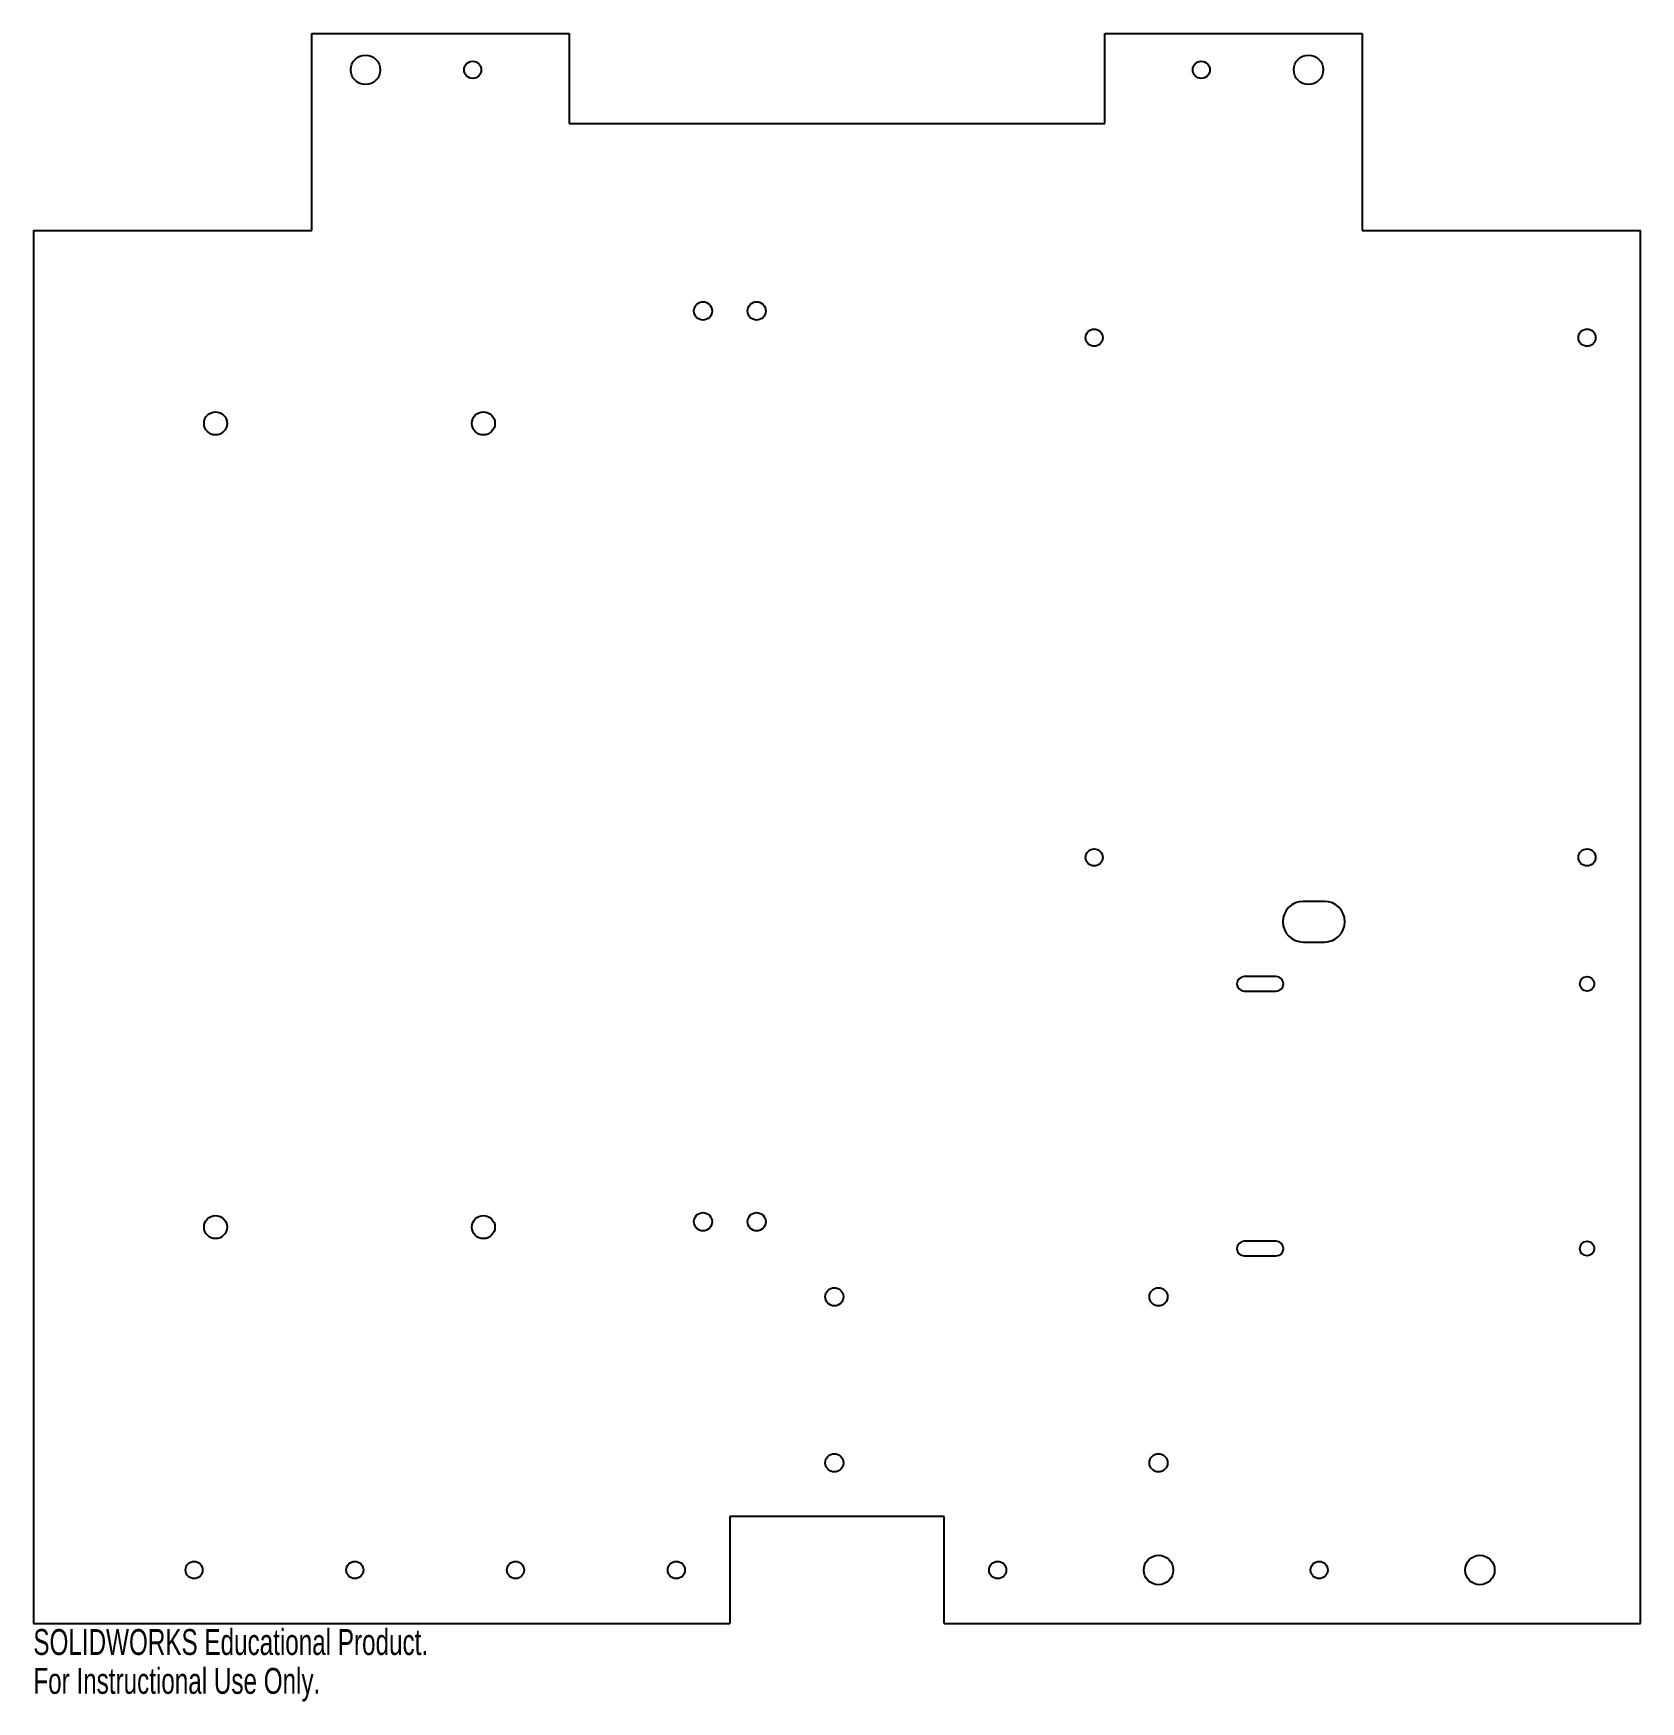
# Model space of a CAD drawing. Header units: millimetres. Extents: x -300 to 0, y -315 to -3.
import ezdxf

# ---------------------------------------------------------------- set-up
doc = ezdxf.new("R2010")
doc.units = ezdxf.units.MM
doc.styles.add('SLDTEXTSTYLE0', font='TXT', dxfattribs={"width": 0.7})

msp = doc.modelspace()

# ---------------------------------------------------------------- linework, layer by layer
at = {"color": 7, "linetype": 'Continuous', "lineweight": 25}
for p, q in [((-248, -40), (-248, -3.2)), ((-248, -3.2), (-200, -3.2)), ((-200, -3.2), (-200, -20)), ((-100, -20), (-100, -3.2)), ((-100, -3.2), (-52, -3.2)), ((-52, -3.2), (-52, -40)), ((-200, -20), (-100, -20)), ((-300, -40), (-300, -300)), ((-300, -40), (-248, -40)), ((-52, -40), (0, -40)), ((0, -300), (0, -40)), ((-59, -165.2), (-63, -165.2)), ((-63, -172.8), (-59, -172.8)), ((-68, -179.25), (-74, -179.25)), ((-74, -181.95), (-68, -181.95)), ((-68, -228.65), (-74, -228.65)), ((-74, -231.35), (-68, -231.35)), ((-170, -280), (-170, -300)), ((-130, -280), (-170, -280)), ((-130, -300), (-130, -280)), ((-300, -300), (-170, -300)), ((-130, -300), (0, -300))]:
    msp.add_line(p, q, dxfattribs=at)
for centre, radius in [((-238, -10), 2.75), ((-218, -10), 1.6), ((-82, -10), 1.6), ((-62, -10), 2.75), ((-175, -55), 1.7), ((-165, -55), 1.7), ((-102, -60), 1.6), ((-10, -60), 1.6), ((-266, -76), 2.15), ((-216, -76), 2.15), ((-102, -157), 1.6), ((-10, -157), 1.6), ((-10, -180.6), 1.35), ((-266, -226), 2.15), ((-216, -226), 2.15), ((-175, -225), 1.7), ((-165, -225), 1.7), ((-10, -230), 1.35), ((-150.5, -239), 1.7), ((-90, -239), 1.7), ((-150.5, -270), 1.7), ((-90, -270), 1.7), ((-270, -290), 1.6), ((-240, -290), 1.6), ((-210, -290), 1.6), ((-180, -290), 1.6), ((-120, -290), 1.6), ((-90, -290), 2.75), ((-60, -290), 1.6), ((-30, -290), 2.75)]:
    msp.add_circle(centre, radius, dxfattribs=at)
for centre, radius, start, end in [((-63, -169), 3.8, 90, 270), ((-59, -169), 3.8, 270, 90), ((-74, -180.6), 1.35, 90, 270), ((-68, -180.6), 1.35, 270, 90), ((-74, -230), 1.35, 90, 270), ((-68, -230), 1.35, 270, 90)]:
    msp.add_arc(centre, radius, start, end, dxfattribs=at)

# ---------------------------------------------------------------- texts
at = {"color": 7, "linetype": 'Continuous', "char_height": 4.8336, "attachment_point": 1, "style": 'SLDTEXTSTYLE0'}
for s, insert in [('SOLIDWORKS Educational Product.', (-300, -301.02)), ('For Instructional Use Only.', (-300, -308.27))]:
    msp.add_mtext(s, dxfattribs=dict(at, insert=insert))

doc.saveas('drawing.dxf')
